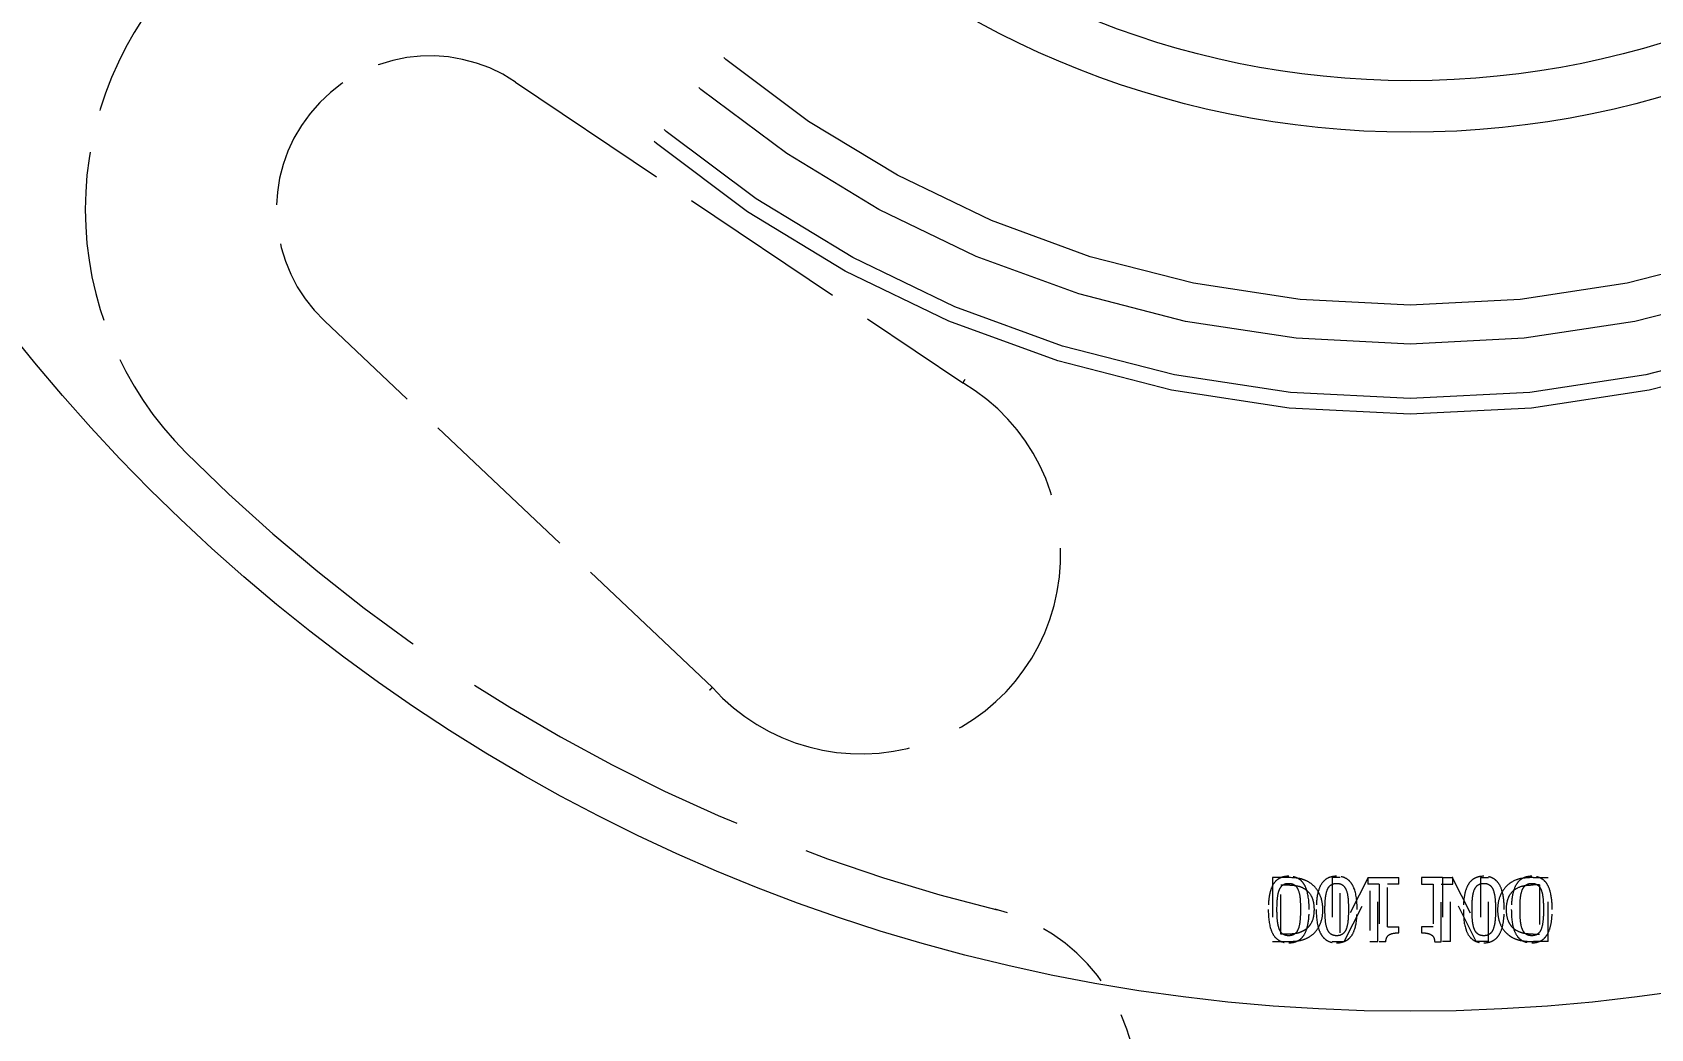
# Model space of a CAD drawing. Header units: inches. Extents: x 20 to 536, y 8 to 344.
# Drawn here: x 265.276 to 269.362, y 235.232 to 237.748 of the extents above; entities that cross this region are included whole.
import ezdxf

# ---------------------------------------------------------------- set-up
doc = ezdxf.new("R2010")
doc.units = ezdxf.units.IN
doc.header["$LTSCALE"] = 16
doc.header["$MEASUREMENT"] = 0
doc.linetypes.add('DASHED', pattern=[0.2067, 0.1654, -0.0413])
for name, color, linetype, lineweight in [('Dimension (ANSI)', 7, 'Continuous', 25), ('Hatch', 7, 'Continuous', 18), ('Hidden', 7, 'DASHED', 18), ('Visible', 7, 'Continuous', 18)]:
    doc.layers.add(name, color=color, linetype=linetype, lineweight=lineweight)
doc.styles.add('MEMCOR Medium', font='arial.ttf')
doc.dimstyles.new('Default (ANSI)', dxfattribs={"dimscale": 16, "dimtxt": 0.15, "dimasz": 0.098425, "dimexe": 0.125, "dimexo": 0.0625, "dimgap": 0.031496, "dimtad": 0, "dimtih": 1, "dimtoh": 1, "dimdec": 4, "dimrnd": 1e-08, "dimzin": 3, "dimdsep": 46, "dimlunit": 5, "dimtxsty": 'MEMCOR Medium', "dimcen": 0.09, "dimdle": 0.393701, "dimclrd": 256, "dimclre": 256, "dimclrt": 256, "dimadec": 0, "dimazin": 1, "dimtfac": 0.8, "dimtofl": 0, "dimtmove": 0, "dimatfit": 3, "dimfxl": 1, "dimfrac": 1, "dimtolj": 1, "dimtzin": 4, "dimlwd": -1, "dimlwe": -1, "dimarcsym": 0})

# ---------------------------------------------------------------- blocks, each defined once
blk = doc.blocks.new('*D29')
at = {"layer": 'Defpoints', "color": 0, "transparency": 16777216}
for p in [(285.9362, 262.3008), (217.1842, 251.6403), (245.9588, 222.8658)]:
    blk.add_point(p, dxfattribs=at)
at = {"layer": 'Dimension (ANSI)', "transparency": 16777216}
for p, q in [((285.2291, 263.0079), (255.4762, 292.7608)), ((255.7769, 290.233), (241.5479, 276.0041)), ((218.2977, 252.7539), (232.5267, 266.9828)), ((245.2517, 223.5729), (215.77, 253.0546))]:
    blk.add_line(p, q, dxfattribs=at)
for points in [[(255.5913, 290.4186), (255.9625, 290.0474), (256.8904, 291.3466)], [(218.1122, 252.9395), (218.4833, 252.5683), (217.1842, 251.6403)]]:
    blk.add_solid(points, dxfattribs=at)
at = {"layer": 'Dimension (ANSI)', "transparency": 16777216, "char_height": 2.4, "attachment_point": 5, "style": 'MEMCOR Medium'}
for s, insert in [('\\A1; 56{\\H0.8x;\\S1#8;} in', (237.0373, 273.9621)), ('\\A1;[1426.3 mm]', (237.0373, 269.4515))]:
    blk.add_mtext(s, dxfattribs=dict(at, insert=insert))

msp = doc.modelspace()

# ---------------------------------------------------------------- hatches: boundary and pattern name
at = {"layer": 'Hatch'}
h = msp.add_hatch(dxfattribs=at)
h.set_pattern_fill('ANSI31', color=256, scale=16, style=0)
edge = h.paths.add_edge_path()
edge.add_spline(control_points=[(292.75363, 239.96513), (292.78557, 239.93385), (292.81742, 239.90247), (292.88101, 239.83947), (292.91274, 239.80784), (292.94437, 239.77612)], knot_values=[-0.6820759, -0.6820759, -0.6820759, -0.6820759, -0.3413737, -0.3413737, 0, 0, 0, 0], degree=3, periodic=0)
edge.add_line((292.94437, 239.77612), (293.00437, 239.77612))
edge.add_ellipse((268.75466, 239.77612), major_axis=(0, 24.24971), ratio=1, start_angle=270, end_angle=307.897761)
edge.add_ellipse((268.75466, 239.77612), major_axis=(-14.89549, 19.13564), ratio=1, start_angle=270, end_angle=270.590688)
edge.add_ellipse((268.75466, 239.77612), major_axis=(-15.09197, 18.98106), ratio=1, start_angle=270, end_angle=283.023092)
edge.add_ellipse((268.75466, 239.77612), major_axis=(-18.98106, 15.09197), ratio=1, start_angle=270, end_angle=270.590688)
edge.add_ellipse((268.75466, 239.77612), major_axis=(-19.13564, 14.89549), ratio=1, start_angle=270, end_angle=345.795532)
edge.add_ellipse((268.75466, 239.77612), major_axis=(-19.13564, -14.89549), ratio=1, start_angle=270, end_angle=270.590688)
edge.add_ellipse((268.75466, 239.77612), major_axis=(-18.98106, -15.09197), ratio=1, start_angle=270, end_angle=283.023092)
edge.add_ellipse((268.75466, 239.77612), major_axis=(-18.98106, 15.09197), ratio=1, start_angle=0, end_angle=0.590688)
edge.add_ellipse((268.75466, 239.77612), major_axis=(-14.89549, -19.13564), ratio=1, start_angle=270, end_angle=345.795532)
edge.add_ellipse((268.75466, 239.77612), major_axis=(14.89549, -19.13564), ratio=1, start_angle=270, end_angle=270.590688)
edge.add_ellipse((268.75466, 239.77612), major_axis=(15.09197, -18.98106), ratio=1, start_angle=270, end_angle=283.023092)
edge.add_ellipse((268.75466, 239.77612), major_axis=(18.98106, -15.09197), ratio=1, start_angle=270, end_angle=270.590688)
edge.add_ellipse((268.75466, 239.77612), major_axis=(19.13564, -14.89549), ratio=1, start_angle=270, end_angle=288.02411)
edge.add_ellipse((268.75466, 239.77612), major_axis=(22.8055, -8.24362), ratio=1, start_angle=270, end_angle=270.611404)
edge.add_line((260.75487, 216.88394), (260.75487, 217.14894))
edge.add_ellipse((268.75466, 239.77612), major_axis=(-22.62718, 7.9998), ratio=1, start_angle=199.922205, end_angle=450, ccw=False)

# ---------------------------------------------------------------- linework, layer by layer
at = {"layer": 'Hidden', "ltscale": 0.161913}
msp.add_line((266.49617, 237.62287), (267.62536, 236.8632), dxfattribs=at)
at = {"layer": 'Hidden', "ltscale": 0.160338}
msp.add_line((266.99313, 236.09386), (266.01356, 237.01949), dxfattribs=at)
at = {"layer": 'Hidden', "ltscale": 0.019116}
for p, q in [((268.40684, 235.61364), (268.40684, 235.45222)), ((268.5574, 235.61364), (268.5574, 235.45222)), ((268.67291, 235.45222), (268.67291, 235.61364)), ((268.83642, 235.61364), (268.83642, 235.45222)), ((268.95193, 235.45222), (268.95193, 235.61364)), ((269.10249, 235.45222), (269.10249, 235.61364))]:
    msp.add_line(p, q, dxfattribs=at)
at = {"layer": 'Hidden', "ltscale": 0.004936}
msp.add_line((268.44399, 235.61364), (268.40684, 235.61364), dxfattribs=at)
at = {"layer": 'Hidden', "ltscale": 0.002376}
msp.add_line((268.57742, 235.61364), (268.5574, 235.61364), dxfattribs=at)
at = {"layer": 'Hidden', "ltscale": 0.01861}
msp.add_line((268.64884, 235.61364), (268.57742, 235.47446), dxfattribs=at)
at = {"layer": 'Hidden', "ltscale": 0.016468}
for p, q in [((268.57742, 235.47446), (268.57742, 235.61364)), ((268.93191, 235.61364), (268.93191, 235.47446))]:
    msp.add_line(p, q, dxfattribs=at)
at = {"layer": 'Hidden', "ltscale": 0.001862}
for p, q in [((268.64754, 235.61364), (268.64754, 235.59716)), ((268.72628, 235.59716), (268.72628, 235.61364)), ((268.78305, 235.61364), (268.78305, 235.59716)), ((268.86179, 235.59716), (268.86179, 235.61364))]:
    msp.add_line(p, q, dxfattribs=at)
at = {"layer": 'Hidden', "ltscale": 0.009324}
msp.add_line((268.64754, 235.61364), (268.72628, 235.61364), dxfattribs=at)
at = {"layer": 'Hidden', "ltscale": 0.006276}
msp.add_line((268.83642, 235.61364), (268.78305, 235.61364), dxfattribs=at)
at = {"layer": 'Hidden', "ltscale": 0.002791}
msp.add_line((268.83642, 235.61364), (268.86049, 235.61364), dxfattribs=at)
at = {"layer": 'Hidden', "ltscale": 0.018607}
msp.add_line((268.86049, 235.61364), (268.93191, 235.47446), dxfattribs=at)
at = {"layer": 'Hidden', "ltscale": 5.68427e-05}
msp.add_line((268.86179, 235.61364), (268.86049, 235.61364), dxfattribs=at)
at = {"layer": 'Hidden', "ltscale": 0.002373}
msp.add_line((268.93191, 235.61364), (268.95193, 235.61364), dxfattribs=at)
at = {"layer": 'Hidden', "ltscale": 0.004911}
msp.add_line((269.06534, 235.61364), (269.10249, 235.61364), dxfattribs=at)
at = {"layer": 'Hidden', "ltscale": 0.002095}
for p, q in [((268.42829, 235.59506), (268.44465, 235.59506)), ((268.44465, 235.4708), (268.42829, 235.4708))]:
    msp.add_line(p, q, dxfattribs=at)
at = {"layer": 'Hidden', "ltscale": 0.014693}
for p, q in [((268.42829, 235.4708), (268.42829, 235.59506)), ((269.08103, 235.59506), (269.08103, 235.4708))]:
    msp.add_line(p, q, dxfattribs=at)
at = {"layer": 'Hidden', "ltscale": 0.01704}
msp.add_line((268.58788, 235.45222), (268.65289, 235.58002), dxfattribs=at)
at = {"layer": 'Hidden', "ltscale": 0.003341}
msp.add_line((268.67618, 235.59716), (268.64754, 235.59716), dxfattribs=at)
at = {"layer": 'Hidden', "ltscale": 0.015114}
for p, q in [((268.65289, 235.58002), (268.65289, 235.45222)), ((268.85644, 235.45222), (268.85644, 235.58002))]:
    msp.add_line(p, q, dxfattribs=at)
at = {"layer": 'Hidden', "ltscale": 0.017216}
for p, q in [((268.67618, 235.59716), (268.67618, 235.4517)), ((268.83315, 235.4517), (268.83315, 235.59716))]:
    msp.add_line(p, q, dxfattribs=at)
at = {"layer": 'Hidden', "ltscale": 0.012778}
for p, q in [((268.69698, 235.48898), (268.69698, 235.59716)), ((268.81235, 235.59716), (268.81235, 235.48898))]:
    msp.add_line(p, q, dxfattribs=at)
at = {"layer": 'Hidden', "ltscale": 0.003395}
for p, q in [((268.72628, 235.59716), (268.69698, 235.59716)), ((268.78305, 235.59716), (268.81235, 235.59716)), ((268.69698, 235.48898), (268.72628, 235.48898)), ((268.81235, 235.48898), (268.78305, 235.48898))]:
    msp.add_line(p, q, dxfattribs=at)
at = {"layer": 'Hidden', "ltscale": 0.003342}
msp.add_line((268.83315, 235.59716), (268.86179, 235.59716), dxfattribs=at)
at = {"layer": 'Hidden', "ltscale": 0.017037}
msp.add_line((268.92145, 235.45222), (268.85644, 235.58002), dxfattribs=at)
at = {"layer": 'Hidden', "ltscale": 0.002085}
for p, q in [((269.08103, 235.59506), (269.06468, 235.59506)), ((269.06468, 235.4708), (269.08103, 235.4708))]:
    msp.add_line(p, q, dxfattribs=at)
at = {"layer": 'Hidden', "ltscale": 0.004884}
msp.add_line((268.40684, 235.45222), (268.4436, 235.45222), dxfattribs=at)
at = {"layer": 'Hidden', "ltscale": 0.003662}
msp.add_line((268.5574, 235.45222), (268.58788, 235.45222), dxfattribs=at)
at = {"layer": 'Hidden', "ltscale": 0.002304}
msp.add_line((268.65289, 235.45222), (268.67291, 235.45222), dxfattribs=at)
at = {"layer": 'Hidden', "ltscale": 0.001903}
msp.add_line((268.69293, 235.4517), (268.67618, 235.4517), dxfattribs=at)
at = {"layer": 'Hidden', "ltscale": 0.00166}
for p, q in [((268.72628, 235.4742), (268.72628, 235.48898)), ((268.78305, 235.48898), (268.78305, 235.4742))]:
    msp.add_line(p, q, dxfattribs=at)
at = {"layer": 'Hidden', "ltscale": 0.001904}
msp.add_line((268.8164, 235.4517), (268.83315, 235.4517), dxfattribs=at)
at = {"layer": 'Hidden', "ltscale": 0.002303}
msp.add_line((268.85644, 235.45222), (268.83642, 235.45222), dxfattribs=at)
at = {"layer": 'Hidden', "ltscale": 0.003658}
msp.add_line((268.95193, 235.45222), (268.92145, 235.45222), dxfattribs=at)
at = {"layer": 'Hidden', "ltscale": 0.004859}
msp.add_line((269.10249, 235.45222), (269.06573, 235.45222), dxfattribs=at)
at = {"layer": 'Hidden', "ltscale": 1.136918}
msp.add_circle((268.75466, 239.77612), 2.99213, dxfattribs=at)
at = {"layer": 'Hidden', "ltscale": 1.121959}
msp.add_circle((268.75466, 239.77612), 2.95276, dxfattribs=at)
at = {"layer": 'Hidden', "ltscale": 1.069601}
msp.add_circle((268.75466, 239.77612), 2.81496, dxfattribs=at)
at = {"layer": 'Hidden', "ltscale": 1.032202}
msp.add_circle((268.75466, 239.77612), 2.71654, dxfattribs=at)
at = {"layer": 'Hidden', "ltscale": 0.162599}
msp.add_arc((266.27979, 237.30124), 0.87008, 135, 225.00005, dxfattribs=at)
at = {"layer": 'Hidden', "ltscale": 0.137263}
msp.add_arc((266.27979, 237.30124), 0.38764, 56.0691, 226.62178, dxfattribs=at)
at = {"layer": 'Hidden', "ltscale": 0.206659}
msp.add_arc((267.36857, 236.42978), 0.50378, 221.82075, 59.35333, dxfattribs=at)
at = {"layer": 'Hidden', "ltscale": 0.283154}
msp.add_arc((268.75466, 239.77612), 4.37008, 225.00005, 256.19643, dxfattribs=at)
at = {"layer": 'Hidden', "ltscale": 0.074622}
msp.add_arc((267.59325, 235.07494), 0.47244, 0, 76.12306, dxfattribs=at)
at = {"layer": 'Hidden', "ltscale": 0.001741}
for points, knots in [([(267.62536, 236.8632), (267.62536, 236.8632), (267.6255, 236.86341), (267.62602, 236.86423), (267.6264, 236.86483), (267.62736, 236.86636), (267.62793, 236.86726), (267.6292, 236.86927), (267.62988, 236.87035), (267.63059, 236.87147), (267.63061, 236.87149), (267.63063, 236.87152)], [-0.039166831, -0.039166831, -0.039166831, -0.039166831, -0.029404309, -0.029404309, -0.019639661, -0.019639661, -0.009870851, -0.009870851, 0, 0, 0.00023494, 0.00023494, 0.00023494, 0.00023494]), ([(266.98607, 236.08699), (266.9861, 236.08701), (266.98612, 236.08703), (266.98707, 236.08796), (266.98799, 236.08885), (266.98969, 236.09051), (266.99045, 236.09125), (266.99174, 236.09251), (266.99226, 236.09301), (266.99295, 236.09368), (266.99313, 236.09386), (266.99313, 236.09386)], [-0.039409916, -0.039409916, -0.039409916, -0.039409916, -0.039180542, -0.039180542, -0.029292238, -0.029292238, -0.019520715, -0.019520715, -0.009758088, -0.009758088, 0, 0, 0, 0])]:
    msp.add_open_spline(points, degree=3, knots=knots, dxfattribs=at)
at = {"layer": 'Hidden', "ltscale": 0.013816}
msp.add_open_spline([(268.44779, 235.61704), (268.44364, 235.61704), (268.43948, 235.61666), (268.43176, 235.61493), (268.4282, 235.61368), (268.41994, 235.60933), (268.41569, 235.60579), (268.40851, 235.59678), (268.40511, 235.59074), (268.40013, 235.57521), (268.39869, 235.56771), (268.39725, 235.55604), (268.39688, 235.55168), (268.3965, 235.54499), (268.39641, 235.54264), (268.39632, 235.53907), (268.39629, 235.53785), (268.39626, 235.53539), (268.39625, 235.53416), (268.39625, 235.53293)], degree=3, knots=[-0.36632023, -0.36632023, -0.36632023, -0.36632023, -0.31361709, -0.31361709, -0.26554438, -0.26554438, -0.19586383, -0.19586383, -0.12642066, -0.12642066, -0.06975543, -0.06975543, -0.03659185, -0.03659185, -0.01869888, -0.01869888, -0.00938634, -0.00938634, 0, 0, 0, 0], dxfattribs=at)
at = {"layer": 'Hidden', "ltscale": 0.007624}
msp.add_open_spline([(268.50115, 235.60069), (268.49496, 235.60457), (268.48845, 235.60765), (268.47791, 235.61077), (268.4668, 235.61364), (268.44399, 235.61364)], degree=3, knots=[0, 0, 0, 0, 0.05874469, 0.05874469, 0.090648764, 0.090648764, 0.090648764, 0.090648764], dxfattribs=at)
at = {"layer": 'Hidden', "ltscale": 0.013642}
msp.add_open_spline([(268.49946, 235.53306), (268.49946, 235.55732), (268.49646, 235.57401), (268.48893, 235.59385), (268.48562, 235.59872), (268.47969, 235.60602), (268.47559, 235.6094), (268.46509, 235.61493), (268.4588, 235.61641), (268.45092, 235.61699), (268.44935, 235.61704), (268.44779, 235.61704)], degree=3, knots=[-0.18760097, -0.18760097, -0.18760097, -0.18760097, -0.14084676, -0.14084676, -0.11028696, -0.11028696, -0.06673904, -0.06673904, -0.0132355, -0.0132355, 0, 0, 0, 0], dxfattribs=at)
at = {"layer": 'Hidden', "ltscale": 0.013425}
msp.add_open_spline([(268.56892, 235.61704), (268.56483, 235.61704), (268.56073, 235.61667), (268.5531, 235.61499), (268.54958, 235.61378), (268.54143, 235.60957), (268.53728, 235.60618), (268.52983, 235.5972), (268.52645, 235.5911), (268.51961, 235.57052), (268.51792, 235.55565), (268.51742, 235.53825), (268.51738, 235.53559), (268.51738, 235.53293)], degree=3, knots=[-0.36342485, -0.36342485, -0.36342485, -0.36342485, -0.31456635, -0.31456635, -0.26983024, -0.26983024, -0.20506065, -0.20506065, -0.13258773, -0.13258773, -0.02026292, -0.02026292, 0, 0, 0, 0], dxfattribs=at)
at = {"layer": 'Hidden', "ltscale": 0.013337}
msp.add_open_spline([(268.62059, 235.53306), (268.62059, 235.55478), (268.61815, 235.57311), (268.6096, 235.59471), (268.60623, 235.59947), (268.60029, 235.60647), (268.59627, 235.6097), (268.58608, 235.61493), (268.58007, 235.61636), (268.57227, 235.61698), (268.57059, 235.61704), (268.56892, 235.61704)], degree=3, knots=[-0.18625077, -0.18625077, -0.18625077, -0.18625077, -0.13234526, -0.13234526, -0.10238768, -0.10238768, -0.06168852, -0.06168852, -0.01322614, -0.01322614, 0, 0, 0, 0], dxfattribs=at)
at = {"layer": 'Hidden', "ltscale": 0.013342}
msp.add_open_spline([(268.94041, 235.61704), (268.934, 235.61704), (268.92754, 235.61614), (268.91662, 235.61188), (268.91224, 235.60912), (268.90474, 235.60187), (268.90141, 235.59731), (268.89495, 235.58374), (268.89271, 235.57526), (268.88939, 235.55603), (268.88874, 235.54424), (268.88874, 235.53306)], degree=3, knots=[0, 0, 0, 0, 0.05070456, 0.05070456, 0.0917093, 0.0917093, 0.13119687, 0.13119687, 0.18017527, 0.18017527, 0.2458959, 0.2458959, 0.2458959, 0.2458959], dxfattribs=at)
at = {"layer": 'Hidden', "ltscale": 0.013433}
msp.add_open_spline([(268.99195, 235.53293), (268.99195, 235.54977), (268.99054, 235.56697), (268.98328, 235.59049), (268.97969, 235.59681), (268.97258, 235.60568), (268.96853, 235.60912), (268.96032, 235.61357), (268.95661, 235.61489), (268.94872, 235.61666), (268.94456, 235.61704), (268.94041, 235.61704)], degree=3, knots=[0, 0, 0, 0, 0.12835611, 0.12835611, 0.211785, 0.211785, 0.28891278, 0.28891278, 0.34574107, 0.34574107, 0.40533777, 0.40533777, 0.40533777, 0.40533777], dxfattribs=at)
at = {"layer": 'Hidden', "ltscale": 0.0076}
msp.add_open_spline([(269.06534, 235.61364), (269.05365, 235.61364), (269.04371, 235.61295), (269.03018, 235.61054), (269.02142, 235.60851), (269.0097, 235.60163), (269.00893, 235.60117), (269.00817, 235.60069)], degree=3, knots=[-0.26614928, -0.26614928, -0.26614928, -0.26614928, -0.10928545, -0.10928545, -0.00720465, -0.00720465, 0, 0, 0, 0], dxfattribs=at)
at = {"layer": 'Hidden', "ltscale": 0.013659}
msp.add_open_spline([(269.06154, 235.61704), (269.05475, 235.61704), (269.04783, 235.61603), (269.03658, 235.61123), (269.03225, 235.60828), (269.02534, 235.60109), (269.02184, 235.59638), (269.01534, 235.58143), (269.01326, 235.57271), (269.01042, 235.55409), (269.00987, 235.54335), (269.00987, 235.53306)], degree=3, knots=[0, 0, 0, 0, 0.05776362, 0.05776362, 0.10107626, 0.10107626, 0.13701261, 0.13701261, 0.17593938, 0.17593938, 0.22265946, 0.22265946, 0.22265946, 0.22265946], dxfattribs=at)
at = {"layer": 'Hidden', "ltscale": 0.013842}
msp.add_open_spline([(269.11308, 235.53293), (269.11308, 235.54689), (269.1121, 235.56216), (269.10593, 235.58738), (269.10217, 235.59426), (269.0961, 235.60317), (269.09225, 235.60705), (269.08386, 235.61254), (269.0797, 235.61428), (269.07085, 235.61656), (269.06619, 235.61704), (269.06154, 235.61704)], degree=3, knots=[0, 0, 0, 0, 0.1064092, 0.1064092, 0.19926145, 0.19926145, 0.30297713, 0.30297713, 0.39070403, 0.39070403, 0.48087781, 0.48087781, 0.48087781, 0.48087781], dxfattribs=at)
at = {"layer": 'Hidden', "ltscale": 0.005845}
for points, knots in [([(268.41823, 235.53293), (268.41823, 235.54876), (268.4191, 235.55827), (268.42045, 235.56964), (268.42172, 235.57636), (268.42398, 235.58211)], [-0.087646272, -0.087646272, -0.087646272, -0.087646272, -0.047981651, -0.047981651, 0, 0, 0, 0]), ([(269.08534, 235.58211), (269.08746, 235.57673), (269.0887, 235.5705), (269.09019, 235.55903), (269.0911, 235.54906), (269.0911, 235.53293)], [0, 0, 0, 0, 0.044970738, 0.044970738, 0.088611625, 0.088611625, 0.088611625, 0.088611625])]:
    msp.add_open_spline(points, degree=3, knots=knots, dxfattribs=at)
at = {"layer": 'Hidden', "ltscale": 0.003931}
msp.add_open_spline([(268.42398, 235.58211), (268.42538, 235.58575), (268.42725, 235.58912), (268.43235, 235.59473), (268.43495, 235.5962), (268.44027, 235.59855), (268.44405, 235.59912), (268.44779, 235.59912)], degree=3, knots=[-0.065660686, -0.065660686, -0.065660686, -0.065660686, -0.04890495, -0.04890495, -0.031735291, -0.031735291, 0, 0, 0, 0], dxfattribs=at)
at = {"layer": 'Hidden', "ltscale": 0.005971}
msp.add_open_spline([(268.44465, 235.59506), (268.44986, 235.59506), (268.45521, 235.59483), (268.46877, 235.59331), (268.47368, 235.59182), (268.48042, 235.58959), (268.48498, 235.58733), (268.48925, 235.58434)], degree=3, knots=[0, 0, 0, 0, 0.04450574, 0.04450574, 0.11485254, 0.11485254, 0.29118578, 0.29118578, 0.29118578, 0.29118578], dxfattribs=at)
at = {"layer": 'Hidden', "ltscale": 0.003966}
msp.add_open_spline([(268.44779, 235.59912), (268.45168, 235.59912), (268.45569, 235.59854), (268.46067, 235.59623), (268.46337, 235.5948), (268.46872, 235.58883), (268.47061, 235.58541), (268.47199, 235.58172)], degree=3, knots=[-0.15301595, -0.15301595, -0.15301595, -0.15301595, -0.06381129, -0.06381129, -0.0303913, -0.0303913, 0, 0, 0, 0], dxfattribs=at)
at = {"layer": 'Hidden', "ltscale": 0.005774}
msp.add_open_spline([(268.47199, 235.58172), (268.47524, 235.57323), (268.47611, 235.56503), (268.47727, 235.55245), (268.47748, 235.54205), (268.47748, 235.53306)], degree=3, knots=[-0.095788503, -0.095788503, -0.095788503, -0.095788503, -0.068480317, -0.068480317, 0, 0, 0, 0], dxfattribs=at)
at = {"layer": 'Hidden', "ltscale": 0.007013}
msp.add_open_spline([(268.48925, 235.58434), (268.4937, 235.58134), (268.49762, 235.57766), (268.50563, 235.56677), (268.50793, 235.56016), (268.51107, 235.54817), (268.51175, 235.54036), (268.51175, 235.5328)], degree=3, knots=[0, 0, 0, 0, 0.04326019, 0.04326019, 0.10582683, 0.10582683, 0.20263442, 0.20263442, 0.20263442, 0.20263442], dxfattribs=at)
at = {"layer": 'Hidden', "ltscale": 0.009382}
msp.add_open_spline([(268.53412, 235.53306), (268.53412, 235.54455), (268.5323, 235.55576), (268.52516, 235.57384), (268.521, 235.58108), (268.51166, 235.59253), (268.50672, 235.59701), (268.50115, 235.60069)], degree=3, knots=[0, 0, 0, 0, 0.08752921, 0.08752921, 0.14934837, 0.14934837, 0.20253544, 0.20253544, 0.20253544, 0.20253544], dxfattribs=at)
at = {"layer": 'Hidden', "ltscale": 0.005832}
for points, knots in [([(268.53936, 235.53293), (268.53936, 235.54841), (268.54019, 235.55751), (268.54142, 235.56875), (268.5427, 235.57599), (268.54511, 235.58211)], [-0.086554797, -0.086554797, -0.086554797, -0.086554797, -0.050460191, -0.050460191, 0, 0, 0, 0]), ([(268.96422, 235.58211), (268.96651, 235.57629), (268.96778, 235.56947), (268.9691, 235.55816), (268.96997, 235.54872), (268.96997, 235.53293)], [0, 0, 0, 0, 0.048010273, 0.048010273, 0.08711326, 0.08711326, 0.08711326, 0.08711326])]:
    msp.add_open_spline(points, degree=3, knots=knots, dxfattribs=at)
at = {"layer": 'Hidden', "ltscale": 0.003742}
msp.add_open_spline([(268.54511, 235.58211), (268.54588, 235.58412), (268.54681, 235.58606), (268.54893, 235.58954), (268.55009, 235.59108), (268.55392, 235.59501), (268.55642, 235.5964), (268.56173, 235.5986), (268.56533, 235.59912), (268.56892, 235.59912)], degree=3, knots=[-0.06453116, -0.06453116, -0.06453116, -0.06453116, -0.054473203, -0.054473203, -0.045311514, -0.045311514, -0.028368015, -0.028368015, 0, 0, 0, 0], dxfattribs=at)
at = {"layer": 'Hidden', "ltscale": 0.003797}
msp.add_open_spline([(268.56892, 235.59912), (268.571, 235.59912), (268.5731, 235.59895), (268.57697, 235.59819), (268.57877, 235.59764), (268.5818, 235.59623), (268.58444, 235.59483), (268.58982, 235.5889), (268.59173, 235.58542), (268.59312, 235.58172)], degree=3, knots=[-0.14707981, -0.14707981, -0.14707981, -0.14707981, -0.10204142, -0.10204142, -0.06179763, -0.06179763, -0.03023866, -0.03023866, 0, 0, 0, 0], dxfattribs=at)
at = {"layer": 'Hidden', "ltscale": 0.005765}
for points, knots in [([(268.59312, 235.58172), (268.59637, 235.57323), (268.59724, 235.56503), (268.59839, 235.55245), (268.59861, 235.54205), (268.59861, 235.53306)], [-0.09576774, -0.09576774, -0.09576774, -0.09576774, -0.068461733, -0.068461733, 0, 0, 0, 0]), ([(268.91072, 235.53306), (268.91072, 235.54204), (268.91093, 235.55244), (268.91209, 235.56503), (268.91296, 235.57323), (268.91621, 235.58172)], [0, 0, 0, 0, 0.068431314, 0.068431314, 0.095830804, 0.095830804, 0.095830804, 0.095830804])]:
    msp.add_open_spline(points, degree=3, knots=knots, dxfattribs=at)
at = {"layer": 'Hidden', "ltscale": 0.0038}
msp.add_open_spline([(268.91621, 235.58172), (268.9176, 235.58544), (268.91952, 235.58893), (268.92493, 235.59486), (268.92757, 235.59625), (268.93065, 235.59768), (268.93246, 235.59822), (268.93632, 235.59896), (268.93837, 235.59912), (268.94041, 235.59912)], degree=3, knots=[0, 0, 0, 0, 0.03037829, 0.03037829, 0.06193434, 0.06193434, 0.102138, 0.102138, 0.14562694, 0.14562694, 0.14562694, 0.14562694], dxfattribs=at)
at = {"layer": 'Hidden', "ltscale": 0.003746}
for points, knots in [([(268.94041, 235.59912), (268.94402, 235.59912), (268.94764, 235.59859), (268.95294, 235.59638), (268.95543, 235.59499), (268.95924, 235.59107), (268.96039, 235.58954), (268.96251, 235.58608), (268.96344, 235.58413), (268.96422, 235.58211)], [0, 0, 0, 0, 0.028551571, 0.028551571, 0.045367571, 0.045367571, 0.05435823, 0.05435823, 0.064375617, 0.064375617, 0.064375617, 0.064375617]), ([(268.59299, 235.48388), (268.59217, 235.48184), (268.59121, 235.47986), (268.58899, 235.47634), (268.58779, 235.47478), (268.5839, 235.47088), (268.58142, 235.46953), (268.57612, 235.46737), (268.5725, 235.46687), (268.56892, 235.46687)], [-0.064039972, -0.064039972, -0.064039972, -0.064039972, -0.053944251, -0.053944251, -0.044789395, -0.044789395, -0.028270116, -0.028270116, 0, 0, 0, 0])]:
    msp.add_open_spline(points, degree=3, knots=knots, dxfattribs=at)
at = {"layer": 'Hidden', "ltscale": 0.009376}
msp.add_open_spline([(269.00817, 235.60069), (269.00264, 235.59703), (268.99772, 235.59257), (268.98804, 235.58075), (268.98453, 235.57404), (268.97795, 235.55909), (268.97573, 235.54835), (268.97524, 235.53584), (268.97521, 235.53445), (268.97521, 235.53306)], degree=3, knots=[-0.1688549, -0.1688549, -0.1688549, -0.1688549, -0.13618718, -0.13618718, -0.09542188, -0.09542188, -0.0105829, -0.0105829, 0, 0, 0, 0], dxfattribs=at)
at = {"layer": 'Hidden', "ltscale": 0.007008}
msp.add_open_spline([(268.99758, 235.5328), (268.99758, 235.53988), (268.99817, 235.54716), (269.00096, 235.55887), (269.00302, 235.56514), (269.01061, 235.57661), (269.01499, 235.58091), (269.02008, 235.58434)], degree=3, knots=[-0.1891353, -0.1891353, -0.1891353, -0.1891353, -0.10720793, -0.10720793, -0.04939123, -0.04939123, 0, 0, 0, 0], dxfattribs=at)
at = {"layer": 'Hidden', "ltscale": 0.005951}
msp.add_open_spline([(269.02008, 235.58434), (269.02832, 235.59012), (269.03598, 235.592), (269.04779, 235.59451), (269.05652, 235.59506), (269.06468, 235.59506)], degree=3, knots=[-0.1004913, -0.1004913, -0.1004913, -0.1004913, -0.06938879, -0.06938879, 0, 0, 0, 0], dxfattribs=at)
at = {"layer": 'Hidden', "ltscale": 0.005775}
msp.add_open_spline([(269.03184, 235.53306), (269.03184, 235.54204), (269.03206, 235.55242), (269.03322, 235.56503), (269.03409, 235.57323), (269.03734, 235.58172)], degree=3, knots=[0, 0, 0, 0, 0.068398321, 0.068398321, 0.09596155, 0.09596155, 0.09596155, 0.09596155], dxfattribs=at)
at = {"layer": 'Hidden', "ltscale": 0.003976}
msp.add_open_spline([(269.03734, 235.58172), (269.03873, 235.58543), (269.04063, 235.58886), (269.046, 235.59484), (269.04871, 235.59626), (269.05369, 235.59855), (269.05768, 235.59912), (269.06154, 235.59912)], degree=3, knots=[0, 0, 0, 0, 0.03058784, 0.03058784, 0.06406459, 0.06406459, 0.15141397, 0.15141397, 0.15141397, 0.15141397], dxfattribs=at)
at = {"layer": 'Hidden', "ltscale": 0.003943}
msp.add_open_spline([(269.06154, 235.59912), (269.06526, 235.59912), (269.06902, 235.59856), (269.07437, 235.59621), (269.07697, 235.59473), (269.08206, 235.58914), (269.08394, 235.58576), (269.08534, 235.58211)], degree=3, knots=[0, 0, 0, 0, 0.031710906, 0.031710906, 0.049336908, 0.049336908, 0.066693715, 0.066693715, 0.066693715, 0.066693715], dxfattribs=at)
at = {"layer": 'Hidden', "ltscale": 0.013781}
msp.add_open_spline([(268.39625, 235.53293), (268.39625, 235.51514), (268.39791, 235.49693), (268.40499, 235.4768), (268.40767, 235.47075), (268.41536, 235.46069), (268.41953, 235.45706), (268.43018, 235.45119), (268.43657, 235.44961), (268.44467, 235.44901), (268.44623, 235.44895), (268.44779, 235.44895)], degree=3, knots=[-0.32937722, -0.32937722, -0.32937722, -0.32937722, -0.17104907, -0.17104907, -0.11554881, -0.11554881, -0.06910116, -0.06910116, -0.01322183, -0.01322183, 0, 0, 0, 0], dxfattribs=at)
at = {"layer": 'Hidden', "ltscale": 0.005864}
msp.add_open_spline([(268.42411, 235.48362), (268.42275, 235.48706), (268.42174, 235.49076), (268.42022, 235.49828), (268.41944, 235.50348), (268.41866, 235.51487), (268.4185, 235.51828), (268.41834, 235.52349), (268.4183, 235.52533), (268.41826, 235.52811), (268.41825, 235.52907), (268.41824, 235.5305), (268.41823, 235.53099), (268.41823, 235.53196), (268.41823, 235.53245), (268.41823, 235.53293)], degree=3, knots=[-0.17441369, -0.17441369, -0.17441369, -0.17441369, -0.11567073, -0.11567073, -0.05437733, -0.05437733, -0.02861497, -0.02861497, -0.01465395, -0.01465395, -0.00739822, -0.00739822, -0.00368658, -0.00368658, 0, 0, 0, 0], dxfattribs=at)
at = {"layer": 'Hidden', "ltscale": 0.013673}
msp.add_open_spline([(268.44779, 235.44895), (268.45206, 235.44895), (268.45638, 235.44935), (268.46438, 235.45119), (268.46805, 235.45251), (268.47622, 235.45697), (268.48028, 235.46042), (268.4873, 235.46923), (268.49065, 235.47521), (268.49728, 235.4959), (268.49893, 235.51046), (268.49943, 235.52776), (268.49946, 235.53041), (268.49946, 235.53306)], degree=3, knots=[-0.40119897, -0.40119897, -0.40119897, -0.40119897, -0.33923902, -0.33923902, -0.28371619, -0.28371619, -0.20901978, -0.20901978, -0.13184575, -0.13184575, -0.0201763, -0.0201763, 0, 0, 0, 0], dxfattribs=at)
at = {"layer": 'Hidden', "ltscale": 0.005836}
msp.add_open_spline([(268.47748, 235.53306), (268.47748, 235.51805), (268.47671, 235.50812), (268.47539, 235.49631), (268.47415, 235.48964), (268.47186, 235.48388)], degree=3, knots=[-0.090912367, -0.090912367, -0.090912367, -0.090912367, -0.047839376, -0.047839376, 0, 0, 0, 0], dxfattribs=at)
at = {"layer": 'Hidden', "ltscale": 0.007241}
msp.add_open_spline([(268.51175, 235.5328), (268.51175, 235.5233), (268.51054, 235.51363), (268.50512, 235.4994), (268.50229, 235.49444), (268.49531, 235.48624), (268.4915, 235.48306), (268.48729, 235.48048)], degree=3, knots=[0, 0, 0, 0, 0.07237278, 0.07237278, 0.11697941, 0.11697941, 0.15687009, 0.15687009, 0.15687009, 0.15687009], dxfattribs=at)
at = {"layer": 'Hidden', "ltscale": 0.009437}
msp.add_open_spline([(268.50142, 235.46504), (268.50688, 235.46867), (268.51183, 235.473), (268.52083, 235.48366), (268.52599, 235.49142), (268.53284, 235.51201), (268.53412, 235.52257), (268.53412, 235.53306)], degree=3, knots=[0, 0, 0, 0, 0.05260286, 0.05260286, 0.10926563, 0.10926563, 0.16177079, 0.16177079, 0.16177079, 0.16177079], dxfattribs=at)
at = {"layer": 'Hidden', "ltscale": 0.013391}
msp.add_open_spline([(268.51738, 235.53293), (268.51738, 235.51437), (268.51918, 235.4953), (268.52812, 235.4719), (268.53158, 235.46694), (268.53741, 235.45986), (268.54145, 235.45651), (268.55168, 235.45113), (268.55771, 235.44964), (268.56558, 235.44901), (268.56725, 235.44895), (268.56892, 235.44895)], degree=3, knots=[-0.18896982, -0.18896982, -0.18896982, -0.18896982, -0.1339113, -0.1339113, -0.1045267, -0.1045267, -0.06250333, -0.06250333, -0.01319123, -0.01319123, 0, 0, 0, 0], dxfattribs=at)
at = {"layer": 'Hidden', "ltscale": 0.005851}
for points, knots in [([(268.54524, 235.48362), (268.54219, 235.49131), (268.54112, 235.49984), (268.53967, 235.51341), (268.53936, 235.52357), (268.53936, 235.53293)], [-0.10377911, -0.10377911, -0.10377911, -0.10377911, -0.07131007, -0.07131007, 0, 0, 0, 0]), ([(268.96997, 235.53293), (268.96997, 235.52358), (268.96966, 235.51344), (268.96824, 235.50008), (268.96719, 235.49143), (268.96408, 235.48362)], [0, 0, 0, 0, 0.07121227, 0.07121227, 0.10222502, 0.10222502, 0.10222502, 0.10222502])]:
    msp.add_open_spline(points, degree=3, knots=knots, dxfattribs=at)
at = {"layer": 'Hidden', "ltscale": 0.013367}
msp.add_open_spline([(268.56892, 235.44895), (268.57302, 235.44895), (268.57716, 235.44932), (268.58486, 235.451), (268.5884, 235.45221), (268.5965, 235.45637), (268.60059, 235.45967), (268.60813, 235.46861), (268.61143, 235.47464), (268.61826, 235.4947), (268.62002, 235.50972), (268.62055, 235.52748), (268.62059, 235.53027), (268.62059, 235.53306)], degree=3, knots=[-0.35238982, -0.35238982, -0.35238982, -0.35238982, -0.30603075, -0.30603075, -0.26397058, -0.26397058, -0.20469849, -0.20469849, -0.13538669, -0.13538669, -0.02123232, -0.02123232, 0, 0, 0, 0], dxfattribs=at)
at = {"layer": 'Hidden', "ltscale": 0.005827}
for points, knots in [([(268.59861, 235.53306), (268.59861, 235.51694), (268.59771, 235.50729), (268.59666, 235.49705), (268.5954, 235.48995), (268.59299, 235.48388)], [-0.078752931, -0.078752931, -0.078752931, -0.078752931, -0.050010556, -0.050010556, 0, 0, 0, 0]), ([(268.91634, 235.48388), (268.91391, 235.49), (268.91265, 235.49716), (268.91161, 235.50739), (268.91072, 235.51698), (268.91072, 235.53306)], [0, 0, 0, 0, 0.050382934, 0.050382934, 0.078665471, 0.078665471, 0.078665471, 0.078665471])]:
    msp.add_open_spline(points, degree=3, knots=knots, dxfattribs=at)
at = {"layer": 'Hidden', "ltscale": 0.013372}
msp.add_open_spline([(268.88874, 235.53306), (268.88874, 235.51359), (268.89061, 235.49561), (268.89791, 235.47483), (268.90114, 235.46848), (268.90923, 235.45924), (268.91324, 235.45611), (268.92136, 235.45203), (268.92507, 235.45081), (268.93268, 235.44927), (268.93656, 235.44895), (268.94041, 235.44895)], degree=3, knots=[0, 0, 0, 0, 0.14836493, 0.14836493, 0.21891508, 0.21891508, 0.27103001, 0.27103001, 0.31081182, 0.31081182, 0.35032937, 0.35032937, 0.35032937, 0.35032937], dxfattribs=at)
at = {"layer": 'Hidden', "ltscale": 0.013399}
msp.add_open_spline([(268.94041, 235.44895), (268.94709, 235.44895), (268.95374, 235.44994), (268.96483, 235.45455), (268.96921, 235.4575), (268.97599, 235.46447), (268.97959, 235.46913), (268.98649, 235.48468), (268.98867, 235.49393), (268.99143, 235.51271), (268.99195, 235.52301), (268.99195, 235.53293)], degree=3, knots=[0, 0, 0, 0, 0.05286513, 0.05286513, 0.09530494, 0.09530494, 0.1289675, 0.1289675, 0.16673229, 0.16673229, 0.20806193, 0.20806193, 0.20806193, 0.20806193], dxfattribs=at)
at = {"layer": 'Hidden', "ltscale": 0.00943}
msp.add_open_spline([(268.97521, 235.53306), (268.97521, 235.52457), (268.97605, 235.51603), (268.97948, 235.50243), (268.98193, 235.49497), (268.99165, 235.47903), (268.99777, 235.4724), (269.006, 235.46634), (269.00695, 235.46568), (269.00791, 235.46504)], degree=3, knots=[-0.26409323, -0.26409323, -0.26409323, -0.26409323, -0.15390777, -0.15390777, -0.08148742, -0.08148742, -0.00925309, -0.00925309, 0, 0, 0, 0], dxfattribs=at)
at = {"layer": 'Hidden', "ltscale": 0.007236}
msp.add_open_spline([(269.02204, 235.48048), (269.01753, 235.48324), (269.0135, 235.48667), (269.00665, 235.4951), (269.00401, 235.49987), (268.99877, 235.51379), (268.99758, 235.52338), (268.99758, 235.5328)], degree=3, knots=[-0.15677404, -0.15677404, -0.15677404, -0.15677404, -0.11421505, -0.11421505, -0.07175959, -0.07175959, 0, 0, 0, 0], dxfattribs=at)
at = {"layer": 'Hidden', "ltscale": 0.01369}
msp.add_open_spline([(269.00987, 235.53306), (269.00987, 235.50964), (269.01254, 235.49348), (269.01908, 235.47462), (269.02233, 235.46852), (269.02999, 235.45959), (269.03389, 235.45647), (269.04195, 235.45222), (269.04579, 235.45092), (269.05362, 235.44929), (269.0576, 235.44895), (269.06154, 235.44895)], degree=3, knots=[0, 0, 0, 0, 0.17846171, 0.17846171, 0.28857073, 0.28857073, 0.37529218, 0.37529218, 0.44670566, 0.44670566, 0.51755932, 0.51755932, 0.51755932, 0.51755932], dxfattribs=at)
at = {"layer": 'Hidden', "ltscale": 0.005837}
msp.add_open_spline([(269.03747, 235.48388), (269.03522, 235.48955), (269.03397, 235.49611), (269.03279, 235.5065), (269.03184, 235.51662), (269.03184, 235.53306)], degree=3, knots=[0, 0, 0, 0, 0.047159864, 0.047159864, 0.079988536, 0.079988536, 0.079988536, 0.079988536], dxfattribs=at)
at = {"layer": 'Hidden', "ltscale": 0.013806}
msp.add_open_spline([(269.06154, 235.44895), (269.06867, 235.44895), (269.07577, 235.45008), (269.08725, 235.45531), (269.09164, 235.45853), (269.09815, 235.46586), (269.10184, 235.47092), (269.10828, 235.48718), (269.1102, 235.49601), (269.11261, 235.51393), (269.11308, 235.52357), (269.11308, 235.53293)], degree=3, knots=[0, 0, 0, 0, 0.0607392, 0.0607392, 0.10710583, 0.10710583, 0.14057961, 0.14057961, 0.17284578, 0.17284578, 0.20724317, 0.20724317, 0.20724317, 0.20724317], dxfattribs=at)
at = {"layer": 'Hidden', "ltscale": 0.005865}
msp.add_open_spline([(269.0911, 235.53293), (269.0911, 235.52359), (269.09079, 235.51347), (269.08934, 235.49988), (269.08827, 235.49133), (269.08521, 235.48362)], degree=3, knots=[0, 0, 0, 0, 0.07116285, 0.07116285, 0.10409869, 0.10409869, 0.10409869, 0.10409869], dxfattribs=at)
at = {"layer": 'Hidden', "ltscale": 0.003894}
msp.add_open_spline([(268.44779, 235.46687), (268.44415, 235.46687), (268.44044, 235.46739), (268.43544, 235.46953), (268.43279, 235.47091), (268.42749, 235.4766), (268.42556, 235.47996), (268.42411, 235.48362)], degree=3, knots=[-0.130088, -0.130088, -0.130088, -0.130088, -0.06286947, -0.06286947, -0.0305038, -0.0305038, 0, 0, 0, 0], dxfattribs=at)
at = {"layer": 'Hidden', "ltscale": 0.007701}
msp.add_open_spline([(268.4436, 235.45222), (268.45068, 235.45222), (268.45817, 235.45246), (268.47236, 235.45395), (268.47797, 235.45508), (268.48987, 235.45883), (268.49593, 235.46144), (268.50142, 235.46504)], degree=3, knots=[0, 0, 0, 0, 0.06044069, 0.06044069, 0.1204341, 0.1204341, 0.18356166, 0.18356166, 0.18356166, 0.18356166], dxfattribs=at)
at = {"layer": 'Hidden', "ltscale": 0.005676}
msp.add_open_spline([(268.48729, 235.48048), (268.48253, 235.47766), (268.47755, 235.47551), (268.46768, 235.47262), (268.45945, 235.4708), (268.44465, 235.4708)], degree=3, knots=[0, 0, 0, 0, 0.044806704, 0.044806704, 0.085354422, 0.085354422, 0.085354422, 0.085354422], dxfattribs=at)
at = {"layer": 'Hidden', "ltscale": 0.003914}
msp.add_open_spline([(268.47186, 235.48388), (268.47038, 235.48017), (268.4684, 235.47671), (268.46314, 235.47111), (268.46056, 235.46969), (268.45524, 235.4674), (268.45147, 235.46687), (268.44779, 235.46687)], degree=3, knots=[-0.064964353, -0.064964353, -0.064964353, -0.064964353, -0.047960622, -0.047960622, -0.031186731, -0.031186731, 0, 0, 0, 0], dxfattribs=at)
at = {"layer": 'Hidden', "ltscale": 0.003706}
msp.add_open_spline([(268.56892, 235.46687), (268.5652, 235.46687), (268.56143, 235.46741), (268.55645, 235.4696), (268.5539, 235.47095), (268.54862, 235.47657), (268.54668, 235.47999), (268.54524, 235.48362)], degree=3, knots=[-0.12554753, -0.12554753, -0.12554753, -0.12554753, -0.05995444, -0.05995444, -0.02995752, -0.02995752, 0, 0, 0, 0], dxfattribs=at)
at = {"layer": 'Hidden', "ltscale": 0.005368}
for points, knots in [([(268.69293, 235.4517), (268.69309, 235.4538), (268.69341, 235.45592), (268.69439, 235.45972), (268.69502, 235.46146), (268.69683, 235.4649), (268.69806, 235.46653), (268.70053, 235.46869), (268.70244, 235.47016), (268.71108, 235.47328), (268.71718, 235.47397), (268.72412, 235.47418), (268.7252, 235.4742), (268.72628, 235.4742)], [-0.2436377, -0.2436377, -0.2436377, -0.2436377, -0.18804168, -0.18804168, -0.1398143, -0.1398143, -0.08527196, -0.08527196, -0.05297277, -0.05297277, -0.00822655, -0.00822655, 0, 0, 0, 0]), ([(268.78305, 235.4742), (268.78989, 235.4742), (268.79726, 235.4736), (268.8068, 235.47021), (268.80872, 235.46874), (268.8112, 235.46661), (268.81244, 235.46498), (268.81428, 235.46154), (268.81491, 235.4598), (268.81591, 235.45596), (268.81623, 235.45382), (268.8164, 235.4517)], [0, 0, 0, 0, 0.05222976, 0.05222976, 0.08486943, 0.08486943, 0.1412, 0.1412, 0.19124145, 0.19124145, 0.2491938, 0.2491938, 0.2491938, 0.2491938])]:
    msp.add_open_spline(points, degree=3, knots=knots, dxfattribs=at)
at = {"layer": 'Hidden', "ltscale": 0.003748}
msp.add_open_spline([(268.94041, 235.46687), (268.9368, 235.46687), (268.93314, 235.46738), (268.92787, 235.46956), (268.92538, 235.4709), (268.92149, 235.47484), (268.9203, 235.47638), (268.91812, 235.47988), (268.91715, 235.48185), (268.91634, 235.48388)], degree=3, knots=[0, 0, 0, 0, 0.028570291, 0.028570291, 0.044646951, 0.044646951, 0.0532742, 0.0532742, 0.062899076, 0.062899076, 0.062899076, 0.062899076], dxfattribs=at)
at = {"layer": 'Hidden', "ltscale": 0.00371}
msp.add_open_spline([(268.96408, 235.48362), (268.96264, 235.47997), (268.96068, 235.47653), (268.95539, 235.47092), (268.95284, 235.46957), (268.94785, 235.46741), (268.94411, 235.46687), (268.94041, 235.46687)], degree=3, knots=[0, 0, 0, 0, 0.03013109, 0.03013109, 0.06009381, 0.06009381, 0.12443164, 0.12443164, 0.12443164, 0.12443164], dxfattribs=at)
at = {"layer": 'Hidden', "ltscale": 0.007676}
msp.add_open_spline([(269.00791, 235.46504), (269.01403, 235.46102), (269.02088, 235.45823), (269.03234, 235.45492), (269.04212, 235.45252), (269.06306, 235.45223), (269.0644, 235.45222), (269.06573, 235.45222)], degree=3, knots=[-0.42407298, -0.42407298, -0.42407298, -0.42407298, -0.17749503, -0.17749503, -0.01133725, -0.01133725, 0, 0, 0, 0], dxfattribs=at)
at = {"layer": 'Hidden', "ltscale": 0.005656}
msp.add_open_spline([(269.06468, 235.4708), (269.05156, 235.4708), (269.04407, 235.47223), (269.034, 235.47459), (269.02787, 235.47703), (269.02204, 235.48048)], degree=3, knots=[-0.085893574, -0.085893574, -0.085893574, -0.085893574, -0.054745413, -0.054745413, 0, 0, 0, 0], dxfattribs=at)
at = {"layer": 'Hidden', "ltscale": 0.003924}
msp.add_open_spline([(269.06154, 235.46687), (269.05791, 235.46687), (269.05418, 235.46739), (269.04886, 235.46963), (269.0463, 235.47103), (269.04099, 235.47659), (269.03898, 235.4801), (269.03747, 235.48388)], degree=3, knots=[0, 0, 0, 0, 0.030903057, 0.030903057, 0.048007526, 0.048007526, 0.065885801, 0.065885801, 0.065885801, 0.065885801], dxfattribs=at)
at = {"layer": 'Hidden', "ltscale": 0.003906}
msp.add_open_spline([(269.08521, 235.48362), (269.08375, 235.47994), (269.08182, 235.47656), (269.0765, 235.47088), (269.07385, 235.46951), (269.06883, 235.46738), (269.06515, 235.46687), (269.06154, 235.46687)], degree=3, knots=[0, 0, 0, 0, 0.03073807, 0.03073807, 0.06307447, 0.06307447, 0.12833261, 0.12833261, 0.12833261, 0.12833261], dxfattribs=at)
at = {"layer": 'Visible'}
for radius in [4.5, 2.28, 2.15]:
    msp.add_circle((268.75466, 239.77612), radius, dxfattribs=at)
for radius, start, end in [(24.24971, 0.000005, 250.737749), (23.99971, 0.451252, 250.529047), (23.74971, 0.451252, 253.742219), (23.69, 285.755029, 254.244971)]:
    msp.add_arc((268.75466, 239.77612), radius, start, end, dxfattribs=at)

# ---------------------------------------------------------------- dimensions: what is measured, and where the dimension line sits
at = {"layer": 'Dimension (ANSI)'}
dim = msp.add_linear_dim(base=(217.18419, 251.64034), p1=(285.93623, 262.3008), p2=(245.95877, 222.86576), angle=225, text=' <> in\\X[1426.3 mm]', dimstyle='Default (ANSI)', override={"dimgap": 0.031496, "dimdec": 4, "dimpost": '', "dimtol": 0, "dimlim": 0, "dimtp": 0, "dimtm": 0, "dimtdec": 2, "dimatfit": 1}, dxfattribs=at)
dim.commit()
dim.dimension.update_dxf_attribs({"geometry": '*D29', "text_midpoint": (237.03732, 271.49346), "dimtype": 160})

doc.saveas('drawing.dxf')
